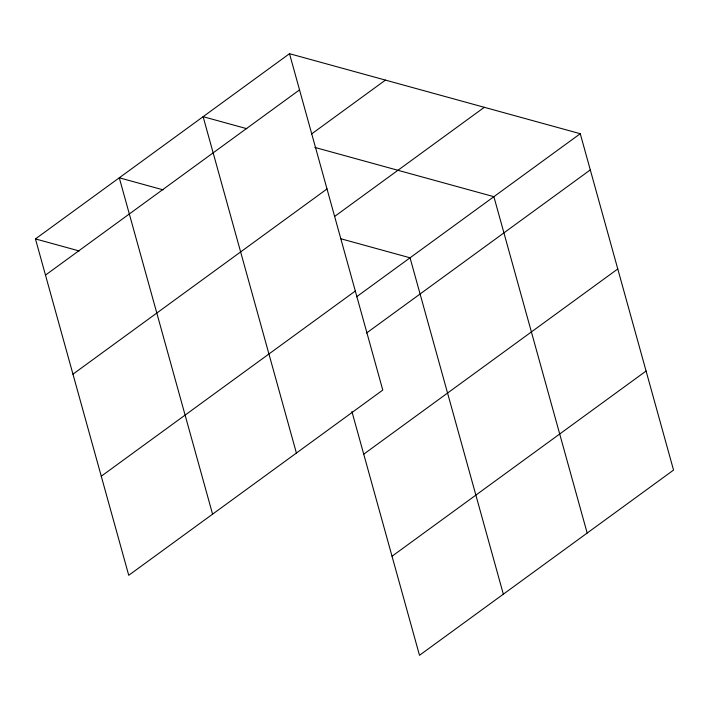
<?xml version="1.0" encoding="UTF-8"?>
<svg xmlns="http://www.w3.org/2000/svg" width="709" height="709" viewBox="0 0 709 709"><rect width="100%" height="100%" fill="white"/><g stroke="black" fill="none" stroke-linecap="round" stroke-linejoin="round"><path stroke-width="1.06" d="M289.502 53.698L382.78 390.074L128.737 575.291L35.45 238.915L289.502 53.698L580.263 133.709L673.55 470.085L419.498 655.302L351.912 411.566M45.482 275.101L299.535 89.883M311.543 133.983L385.448 80.099M72.956 374.166L327.009 188.948M334.613 216.449L484.309 107.307M101.263 476.226L355.315 291.009M356.538 296.814L580.263 133.709M366.58 333.008L590.305 169.903M363.726 454.177L617.769 268.959M392.033 556.237L646.076 371.029M246.829 128.701L203.12 116.675L296.406 453.051M314.849 147.419L493.889 196.685L587.176 533.062M162.999 189.817L119.289 177.791L212.576 514.167M340.754 238.738L410.05 257.801L503.337 594.177M35.45 238.915L79.16 250.942"/></g></svg>
